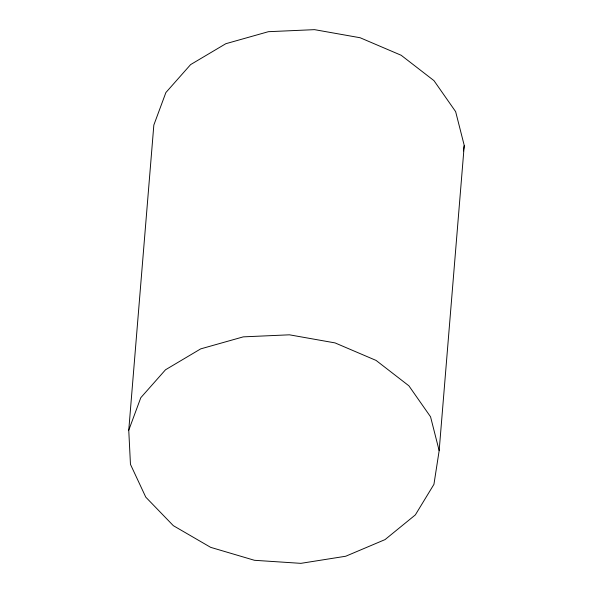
<?xml version="1.0" encoding="UTF-8"?>
<svg xmlns="http://www.w3.org/2000/svg" width="593" height="593" viewBox="0 0 593 593"><rect width="100%" height="100%" fill="white"/><g stroke="black" fill="none" stroke-linecap="round" stroke-linejoin="round"><path stroke-width="0.89" d="M128.755 430.199L153.839 125.041L165.884 92.545L190.605 64.607L225.814 43.712L268.377 31.696L314.512 29.65L360.129 37.744L401.157 55.26L433.972 80.641L455.639 111.632L464.245 145.485L439.161 450.65L433.935 484.348L415.345 514.902L385.042 539.6L345.719 556.241L300.866 563.35L254.471 560.296L210.656 547.346L173.319 525.657L145.774 497.149L130.46 464.356L128.755 430.199L140.793 397.71L165.514 369.773L200.723 348.869L243.286 336.861L289.428 334.815L335.038 342.902L376.073 360.418L408.881 385.806L430.555 416.797L439.161 450.65M463.4 150.948L464.245 145.485"/></g></svg>
